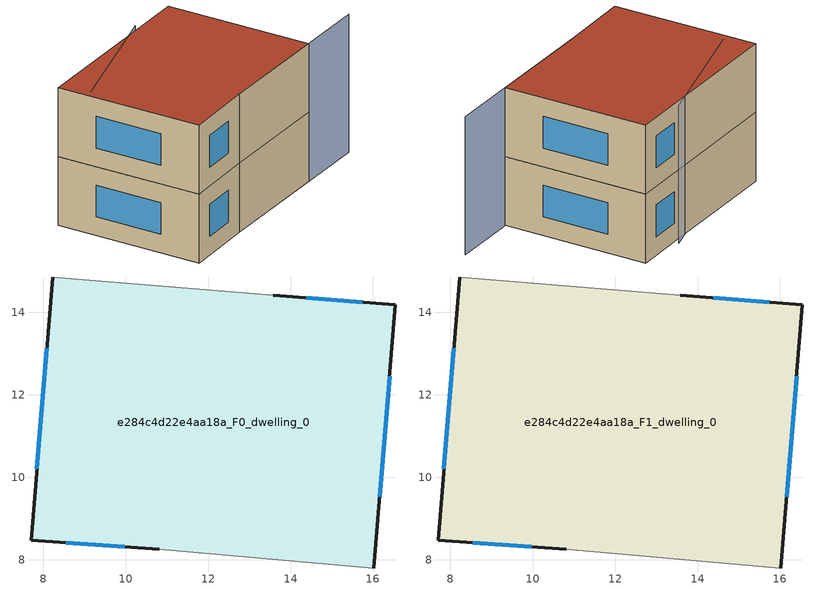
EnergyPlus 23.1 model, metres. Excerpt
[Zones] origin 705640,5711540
e284c4d22e4aa18a_F0_dwelling_0
 floor ground (EU_floor_Construction): 16.54,14.18 16.02,7.8 10.81,8.26 7.71,8.48 8.23,14.86 13.59,14.42 z0
 wall outside (EU_wall_Construction): 16.02,7.8 16.54,14.18 13.59,14.42 / 8.23,14.86 7.71,8.48 10.81,8.26 z0:3
 wall adiabatic (EU_wall_Construction): 13.59,14.42 8.23,14.86 / 10.81,8.26 16.02,7.8 z0:3
 window (EU_Window_Construction): 15.74,14.25 14.38,14.35 / 16.16,9.53 16.4,12.46 / 8.55,8.42 9.97,8.32 / 8.09,13.13 7.85,10.2 z0.81:2.19
e284c4d22e4aa18a_F1_dwelling_0
 floor to e284c4d22e4aa18a_F0_dwelling_0 (EU_floor_Construction): 16.54,14.18 16.02,7.8 10.81,8.26 7.71,8.48 8.23,14.86 13.59,14.42 z3
 wall outside (EU_wall_Construction): 16.02,7.8 16.54,14.18 13.59,14.42 / 8.23,14.86 7.71,8.48 10.81,8.26 z3:6
 wall adiabatic (EU_wall_Construction): 13.59,14.42 8.23,14.86 / 10.81,8.26 16.02,7.8 z3:6
 window (EU_Window_Construction): 15.74,14.25 14.38,14.35 / 16.16,9.53 16.4,12.46 / 8.55,8.42 9.97,8.32 / 8.09,13.13 7.85,10.2 z3.81:5.19
 roof outside (EU_roof_Construction): 16.02,7.8 16.54,14.18 13.59,14.42 8.23,14.86 7.71,8.48 10.81,8.26 z6
shading: 10.81,8.27 18.99,7.54 / 14.44,14.56 8.45,13.55 z0:6
[Building]
EU S2 Campaign: North Axis=0; Terrain=City; Solar Distribution=FullExterior
[Site:Location]
London: Latitude=51.5; Longitude=-0.5; Time Zone=0; Elevation=25
[SizingPeriod:WeatherFileDays]
AnnualSizingPeriod: Begin Month=1; Begin Day of Month=1; End Month=12; End Day of Month=31; Day of Week for Start Day=Monday; Use Weather File Daylight Saving Period=No; Use Weather File Rain and Snow Indicators=No
[MATERIAL]
EU_InternalMass_Material: Roughness=MediumRough; Thickness=0.1; Conductivity=1; Density=1800; Specific Heat=900; Thermal Absorptance=0.9; Solar Absorptance=0.7; Visible Absorptance=0.7
[MATERIAL:NOMASS] Roughness=MediumRough; Thermal Absorptance=0.9; Solar Absorptance=0.7; Visible Absorptance=0.7
Name | Thermal Resistance
EU_wall_NoMass | 0.727863
EU_roof_NoMass | 0.773354
EU_floor_NoMass | 1.79329
[WINDOWMATERIAL:SIMPLEGLAZINGSYSTEM]
EU_Window_SimpleGlazing: UFactor=2.58614; Solar Heat Gain Coefficient=0.76; Visible Transmittance=0.76
[CONSTRUCTION]
EU_wall_Construction: EU_wall_NoMass
EU_roof_Construction: EU_roof_NoMass
EU_floor_Construction: EU_floor_NoMass
EU_Window_Construction: EU_Window_SimpleGlazing
EU_InternalMass_Construction: EU_InternalMass_Material
[ZONE] Type=1; Multiplier=1; Ceiling Height=autocalculate; Floor Area=autocalculate; Part of Total Floor Area=Yes
Name | Volume
e284c4d22e4aa18a_F0_dwelling_0 | 159.629
e284c4d22e4aa18a_F1_dwelling_0 | 159.628
[INTERNALMASS] Construction=EU_InternalMass_Construction; Surface Area=53.2093
Name | Zone or ZoneList
e284c4d22e4aa18a_F0_dwelling_0_EU_InternalMass | e284c4d22e4aa18a_F0_dwelling_0
e284c4d22e4aa18a_F1_dwelling_0_EU_InternalMass | e284c4d22e4aa18a_F1_dwelling_0
[OTHEREQUIPMENT] Fuel Type=Electricity; Design Level Calculation Method=Watts/Area; Power per Zone Floor Area=1; Fraction Latent=0; Fraction Radiant=0; Fraction Lost=0; Carbon Dioxide Generation Rate=0; EndUse Subcategory=EU_Step8_InternalGains
Name | Zone or ZoneList or Space or SpaceList | Schedule
EU_Step8_InternalGain_e284c4d22e4aa18a_F0_dwelling_0_f000 | e284c4d22e4aa18a_F0_dwelling_0 | EU_Step8_GainSchedule_e284c4d22e4aa18a_F0_dwelling_0_f000
EU_Step8_InternalGain_e284c4d22e4aa18a_F1_dwelling_0_f000 | e284c4d22e4aa18a_F1_dwelling_0 | EU_Step8_GainSchedule_e284c4d22e4aa18a_F1_dwelling_0_f000
[ZONEVENTILATION:DESIGNFLOWRATE] Schedule=EU_AlwaysOn; Design Flow Rate Calculation Method=AirChanges/Hour; Air Changes per Hour=0.484901; Ventilation Type=Natural; Fan Pressure Rise=0; Fan Total Efficiency=1; Constant Term Coefficient=1; Temperature Term Coefficient=0; Velocity Term Coefficient=0; Velocity Squared Term Coefficient=0; Minimum Indoor Temperature=-100; Maximum Indoor Temperature=100; Delta Temperature=-100; Minimum Outdoor Temperature=-100; Maximum Outdoor Temperature=100; Maximum Wind Speed=40
Name | Zone or ZoneList or Space or SpaceList
EU_ConstantAir_e284c4d22e4aa18a_F0_dwelling_0 | e284c4d22e4aa18a_F0_dwelling_0
EU_ConstantAir_e284c4d22e4aa18a_F1_dwelling_0 | e284c4d22e4aa18a_F1_dwelling_0
[HVACTEMPLATE:THERMOSTAT] Constant Heating Setpoint=20; Constant Cooling Setpoint=50
EU_HeatOnly_e284c4d22e4aa18a_F0_dwelling_0; EU_HeatOnly_e284c4d22e4aa18a_F1_dwelling_0
[HVACTEMPLATE:ZONE:IDEALLOADSAIRSYSTEM] System Availability Schedule=EU_AlwaysOn; Maximum Heating Supply Air Temperature=50; Minimum Cooling Supply Air Temperature=13; Maximum Heating Supply Air Humidity Ratio=0.0156; Minimum Cooling Supply Air Humidity Ratio=0.0077; Heating Limit=NoLimit; Cooling Limit=NoLimit; Heating Availability Schedule=EU_AlwaysOn; Cooling Availability Schedule=EU_CoolingOff; Dehumidification Control Type=ConstantSensibleHeatRatio; Cooling Sensible Heat Ratio=0.7; Dehumidification Setpoint=60; Humidification Control Type=None; Humidification Setpoint=30; Outdoor Air Method=None; Outdoor Air Flow Rate per Person=0.00944; Outdoor Air Flow Rate per Zone Floor Area=0; Outdoor Air Flow Rate per Zone=0; Demand Controlled Ventilation Type=None; Outdoor Air Economizer Type=NoEconomizer; Heat Recovery Type=None; Sensible Heat Recovery Effectiveness=0.7; Latent Heat Recovery Effectiveness=0.65
Name | Template Thermostat
e284c4d22e4aa18a_F0_dwelling_0 | EU_HeatOnly_e284c4d22e4aa18a_F0_dwelling_0
e284c4d22e4aa18a_F1_dwelling_0 | EU_HeatOnly_e284c4d22e4aa18a_F1_dwelling_0
[SIZING:ZONE] Zone Cooling Design Supply Air Temperature Input Method=SupplyAirTemperature; Zone Cooling Design Supply Air Temperature=13; Zone Heating Design Supply Air Temperature Input Method=SupplyAirTemperature; Zone Heating Design Supply Air Temperature=50; Zone Cooling Design Supply Air Humidity Ratio=0.008; Zone Heating Design Supply Air Humidity Ratio=0.008; Cooling Design Air Flow Method=DesignDay; Cooling Design Air Flow Rate=0; Cooling Minimum Air Flow per Zone Floor Area=0.000762; Cooling Minimum Air Flow=0; Cooling Minimum Air Flow Fraction=0.2; Heating Design Air Flow Method=DesignDay; Heating Design Air Flow Rate=0; Heating Maximum Air Flow per Zone Floor Area=0.002032; Heating Maximum Air Flow=0.141576; Heating Maximum Air Flow Fraction=0.3; Account for Dedicated Outdoor Air System=No; Dedicated Outdoor Air System Control Strategy=NeutralSupplyAir; Dedicated Outdoor Air Low Setpoint Temperature for Design=autosize; Dedicated Outdoor Air High Setpoint Temperature for Design=autosize; Zone Load Sizing Method=Sensible Load Only No Latent Load; Zone Latent Cooling Design Supply Air Humidity Ratio Input Method=HumidityRatioDifference; Zone Cooling Design Supply Air Humidity Ratio Difference=0.005; Zone Latent Heating Design Supply Air Humidity Ratio Input Method=HumidityRatioDifference; Zone Humidification Design Supply Air Humidity Ratio Difference=0.005
e284c4d22e4aa18a_F0_dwelling_0; e284c4d22e4aa18a_F1_dwelling_0
[SCHEDULE:CONSTANT]
Name | Hourly Value
EU_AlwaysOn | 1
EU_CoolingOff | 0
[SCHEDULE:FILE] Column Number=1; Rows to Skip at Top=0; Number of Hours of Data=8760; Column Separator=Comma; Interpolate to Timestep=No; Minutes per Item=60; Adjust Schedule for Daylight Savings=Yes
Name | File
EU_Step8_GainSchedule_e284c4d22e4aa18a_F0_dwelling_0_f000 | ../../schedules/e284c4d22e4aa18a/e284c4d22e4aa18a_F0_dwelling_0_f000_gain.csv
EU_Step8_GainSchedule_e284c4d22e4aa18a_F1_dwelling_0_f000 | ../../schedules/e284c4d22e4aa18a/e284c4d22e4aa18a_F1_dwelling_0_f000_gain.csv
